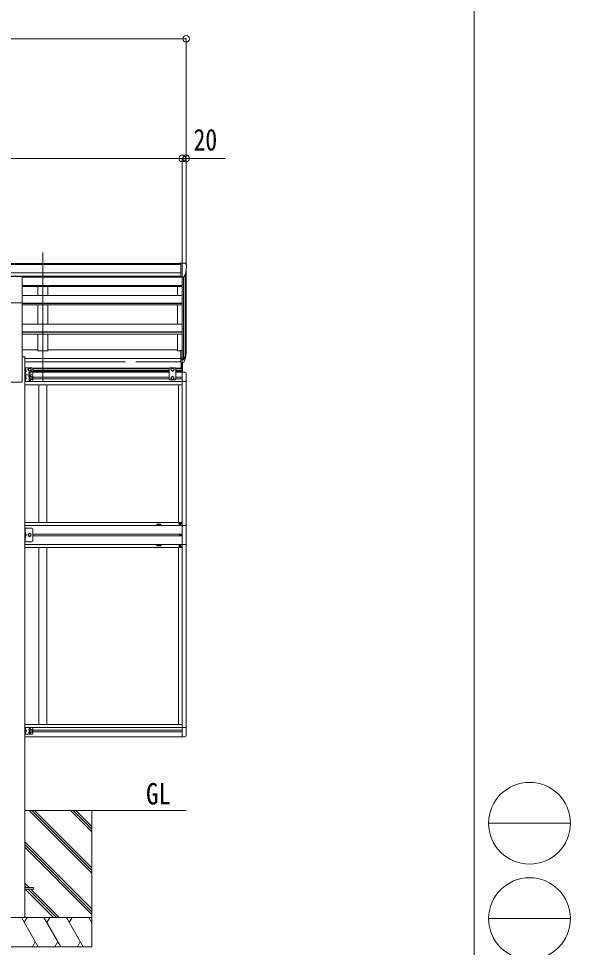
# Model space of a CAD drawing. Units: millimetres at full size; details may follow other scales. Extents: x -9783 to 9892, y -6828 to 6752.
# Drawn here: x 7057 to 9892, y -1901 to 2869 of the extents above; entities that cross this region are included whole.
import ezdxf
from ezdxf.enums import TextEntityAlignment as Align

# ---------------------------------------------------------------- set-up
doc = ezdxf.new("R2010")
doc.units = ezdxf.units.MM
doc.header["$LTSCALE"] = 35
doc.header["$PDMODE"] = 32
doc.header["$PDSIZE"] = 35
for name, color, linetype, lineweight in [('0-0_0', 7, 'Continuous', 9), ('0-1_本体', 4, 'Continuous', 9), ('0-2_部品', 7, 'Continuous', 9), ('0-8_PARTS2', 2, 'Continuous', 9), ('0-A_寸法', 6, 'Continuous', 9), ('1-1_GLASS', 4, 'Continuous', 9), ('1-2_GLASS_SEAL', 7, 'Continuous', 9), ('F-0_240', 7, 'Continuous', 9)]:
    doc.layers.add(name, color=color, linetype=linetype, lineweight=lineweight)
doc.styles.add('ＭＳ ゴシック', font='')
doc.styles.get('ＭＳ ゴシック').set_extended_font_data('MS Gothic')

msp = doc.modelspace()

# ---------------------------------------------------------------- linework, layer by layer
at = {"layer": '0-0_0'}
for p, q in [((7917.97, -1197.16), (7088.97, -1197.16)), ((7433.97, -1519.62), (7111.51, -1197.16)), ((7433.97, -1505.47), (7125.65, -1197.16)), ((7433.97, -1491.33), (7139.79, -1197.16)), ((7433.97, -1307.49), (7323.64, -1197.16)), ((7433.97, -1293.34), (7337.79, -1197.16)), ((7433.97, -1279.2), (7351.93, -1197.16)), ((7433.97, -1197.16), (7433.97, -1897.15)), ((7433.97, -1703.46), (7088.97, -1358.47)), ((7433.97, -1717.61), (7088.97, -1372.61)), ((7433.97, -1731.75), (7088.97, -1386.75)), ((7111.03, -1592.66), (7088.97, -1570.6)), ((7096.89, -1592.66), (7088.97, -1584.74)), ((7237.25, -1747.15), (7091.75, -1601.66)), ((7251.39, -1747.15), (7105.89, -1601.66)), ((7265.53, -1747.15), (7120.03, -1601.66)), ((6633.97, -1747.15), (7433.97, -1747.15)), ((7158.29, -1897.15), (7071.69, -1747.15)), ((7086.69, -1773.14), (7101.69, -1747.15)), ((7273.76, -1897.15), (7187.16, -1747.15)), ((7202.16, -1773.14), (7217.16, -1747.15)), ((7389.23, -1897.15), (7302.63, -1747.15)), ((7317.63, -1773.14), (7332.63, -1747.15)), ((7433.97, -1774.66), (7418.1, -1747.15)), ((7433.97, -1897.15), (6633.97, -1897.15)), ((7143.29, -1871.17), (7128.29, -1897.15)), ((7258.76, -1871.18), (7243.76, -1897.15)), ((7374.23, -1871.18), (7359.23, -1897.15))]:
    msp.add_line(p, q, dxfattribs=at)
at = {"layer": '0-1_本体'}
for p, q in [((7891.47, 1612.37), (2176.47, 1612.37)), ((7891.47, 1607.02), (2176.47, 1607.02)), ((7917.97, 1162.11), (7917.97, 1575.62)), ((7891.47, 1563.5), (2176.47, 1563.5)), ((7891.47, 1545.83), (2176.47, 1545.83)), ((7076.47, 1543.45), (7891.47, 1543.45)), ((7897.97, 1540.5), (7076.47, 1540.5)), ((7156.97, 1543.45), (7156.97, 1540.5)), ((7206.97, 1543.45), (7206.97, 1540.5)), ((7897.97, 1541.99), (7897.97, 1164.28)), ((7903.97, 1541.47), (7903.97, 1119.84)), ((7913.69, 1556.82), (7913.69, 1137.84)), ((7897.97, 1498.54), (7076.47, 1498.54)), ((7897.97, 1496.85), (7076.47, 1496.85)), ((7897.97, 1493.06), (7076.47, 1493.06)), ((7156.97, 1493.06), (7156.97, 1447.64)), ((7206.97, 1493.06), (7206.97, 1447.64)), ((7872.97, 1447.64), (7872.97, 1493.06)), ((7897.97, 1447.64), (7076.47, 1447.64)), ((7076.47, 1002.84), (7076.47, 1409.8)), ((7897.97, 1407.05), (7076.47, 1407.05)), ((7897.97, 1405.37), (7076.47, 1405.37)), ((7897.97, 1398.5), (7076.47, 1398.5)), ((7156.97, 1398.5), (7156.97, 1299.4)), ((7206.97, 1398.5), (7206.97, 1299.4)), ((7872.97, 1299.4), (7872.97, 1398.5)), ((7897.97, 1299.4), (7076.47, 1299.4)), ((7897.97, 1260.26), (7076.47, 1260.26)), ((7897.97, 1258.59), (7076.47, 1258.59)), ((7897.97, 1248.95), (7076.47, 1248.95)), ((7206.97, 1248.95), (7206.97, 1163.45)), ((7872.97, 1163.45), (7872.97, 1248.95)), ((7156.97, 1168.66), (7076.47, 1168.66)), ((7872.97, 1168.66), (7206.97, 1168.66)), ((7891.47, 1163.45), (7872.97, 1163.45)), ((7088.97, 1132.84), (7076.47, 1132.84)), ((7088.97, 1132.84), (7088.97, -1747.15)), ((7891.47, 1124.36), (7088.97, 1124.36)), ((7891.47, 1122.98), (7088.97, 1122.98)), ((7605.97, 1105.8), (7088.97, 1105.8)), ((7891.47, 1105.8), (7659.97, 1105.8)), ((7076.47, 1002.84), (6991.47, 1002.84))]:
    msp.add_line(p, q, dxfattribs=at)
msp.add_lwpolyline([(7156.97, 1248.95), (7156.97, 1163.45), (7206.97, 1163.45)], dxfattribs=at)
at = {"layer": '0-2_部品'}
for p, q in [((7891.47, 1613.98), (7881.47, 1613.9)), ((7881.47, 1611.8), (7881.47, 1613.9)), ((7891.47, 1542), (7891.47, 1613.98)), ((7909.97, 1613.98), (7891.47, 1613.98)), ((7897.97, 1541), (7897.97, 1613.98)), ((7909.97, 1613.98), (7912.31, 1613.84)), ((7913.06, 1613.42), (7917.13, 1607.61)), ((7919.97, 1604.61), (7919.97, 1603.98)), ((7076.47, 1543.96), (6991.47, 1543.96)), ((7076.47, 1409.81), (7076.47, 1543.96)), ((7891.47, 1542), (7897.97, 1542)), ((7897.97, 1541), (7903.18, 1541.32)), ((7905.6, 1542.81), (7914.87, 1558.88)), ((7076.47, 1409.81), (6991.47, 1409.81)), ((7891.47, 1164.29), (7891.47, 1103.22)), ((7891.47, 1164.29), (7897.97, 1164.29)), ((7897.97, 1164.29), (7897.97, 1102.4)), ((7891.47, 1125.97), (7897.97, 1125.97)), ((7891.47, 1120.57), (7897.97, 1120.57)), ((7891.47, 1103.22), (7897.97, 1103.22)), ((7897.97, 1119.57), (7903.11, 1119.57)), ((7897.97, 1117.57), (7902.82, 1117.57)), ((7897.97, 1102.4), (7902.82, 1102.4)), ((7904.41, 1120.32), (7914.16, 1138.74)), ((7915.58, 1138.25), (7905.42, 1119.07)), ((7913, 1121.39), (7905.42, 1103.9))]:
    msp.add_line(p, q, dxfattribs=at)
at = {"layer": '0-2_部品', "color": 4}
for p, q in [((7088.97, -1592.65), (7133.97, -1592.65)), ((7088.97, -1601.65), (7133.97, -1601.65)), ((7133.97, -1592.65), (7133.97, -1601.65))]:
    msp.add_line(p, q, dxfattribs=at)
at = {"layer": '0-2_部品'}
for centre, radius, start, end in [((7912.25, 1612.84), 1, 35, 86.5), ((7717.97, 1603.98), 202, 347.09739, 0), ((7916.97, 1604.61), 3, 0, 87), ((7903, 1544.31), 3, 273.5, 330), ((7784.76, 1157.47), 133.22, 344.28698, 356.72013), ((7830.03, 1164.69), 88.05, 342.78929, 2.77608), ((7829.31, 1160.41), 89.07, 345.58812, 5.50424), ((7902.82, 1120.57), 3, 270, 330), ((7902.82, 1105.4), 3, 270, 330), ((7903.11, 1121.07), 1.5, 270, 330)]:
    msp.add_arc(centre, radius, start, end, dxfattribs=at)
at = {"layer": '0-8_PARTS2'}
msp.add_line((7181.97, 1005.19), (7181.97, 1667.71), dxfattribs=at)
at = {"layer": '0-A_寸法'}
for p, q in [((-3578.03, 2765.36), (7917.97, 2765.36)), ((7917.97, 2765.36), (7917.97, 2151.2)), ((7897.97, 2151.2), (2169.97, 2151.2)), ((7897.97, 2151.2), (7897.97, 1605.58)), ((7897.97, 2151.2), (7897.97, 1605.58)), ((7897.97, 2151.2), (7917.97, 2151.2)), ((7917.97, 2151.2), (7917.97, 1605.58)), ((7917.97, 2151.2), (8117.97, 2151.2))]:
    msp.add_line(p, q, dxfattribs=at)
for p in [(7917.97, 2765.36), (7897.97, 2151.2), (7897.97, 2151.2), (7917.97, 2151.2)]:
    msp.add_point(p, dxfattribs=at)
at = {"layer": '1-1_GLASS'}
for p, q in [((7128.97, 1074.55), (7833.47, 1074.55)), ((7130.95, 1071.05), (7830.47, 1071.05)), ((7130.97, 1062.05), (7830.47, 1062.05)), ((7130.97, 1058.55), (7830.47, 1058.55)), ((7830.47, 1053.55), (7130.97, 1053.55)), ((7862.47, 1074.55), (7897.97, 1074.55)), ((7865.47, 1071.05), (7897.97, 1071.05)), ((7865.47, 1062.05), (7897.97, 1062.05)), ((7865.47, 1058.55), (7897.97, 1058.55)), ((7897.97, 1053.55), (7865.47, 1053.55)), ((7897.97, 1054.25), (7897.97, 217.05)), ((6991.47, 1002.84), (7076.47, 1002.84)), ((7897.97, 1005.05), (7088.97, 1005.05)), ((7130.97, 1027.55), (7830.47, 1027.55)), ((7130.97, 1018.55), (7830.47, 1018.55)), ((7865.47, 1027.55), (7897.97, 1027.55)), ((7865.47, 1018.55), (7897.97, 1018.55)), ((7917.97, 1004.85), (7917.97, 266.25)), ((7088.97, 989.05), (7897.97, 989.05)), ((7161.98, 989.05), (7161.98, 281.55)), ((7201.98, 989.05), (7201.98, 281.55)), ((7877.97, 989.05), (7877.97, 282.05)), ((7877.97, 989.05), (7877.97, 282.05)), ((7088.97, 281.55), (7897.97, 281.55)), ((7088.97, 266.05), (7897.97, 266.05)), ((7130.97, 221.55), (7897.97, 221.55)), ((7897.97, 212.55), (7130.97, 212.55)), ((7897.97, 217.25), (7897.97, -819.95)), ((7897.97, 168.05), (7088.97, 168.05)), ((7088.97, 152.55), (7897.97, 152.55)), ((7161.98, 152.55), (7161.98, -755.45)), ((7201.98, 152.55), (7201.98, -755.45)), ((7877.97, 152.05), (7877.97, -755.45)), ((7877.97, 152.05), (7877.97, -755.45)), ((7917.97, 167.85), (7917.97, -770.75)), ((7088.97, -755.45), (7897.97, -755.45)), ((7897.97, -754.95), (7897.97, -770.95)), ((7088.97, -770.95), (7897.97, -770.95)), ((7130.97, -784.45), (7897.97, -784.45)), ((7130.97, -793.45), (7897.97, -793.45)), ((7088.97, -819.45), (7897.97, -819.45))]:
    msp.add_line(p, q, dxfattribs=at)
for points in [[(7767.97, 268.05), (7787.97, 268.05), (7787.97, 273.05), (7767.97, 273.05)], [(7767.97, 166.05), (7787.97, 166.05), (7787.97, 161.05), (7767.97, 161.05)]]:
    msp.add_lwpolyline(points, close=True, dxfattribs=at)
at = {"layer": '1-2_GLASS_SEAL'}
for p, q in [((7892.47, 1074.55), (7892.47, 1103.22)), ((7897.97, 1103.9), (7897.97, 1054.05)), ((7899.47, 1054.05), (7899.47, 1102.4)), ((7088.97, 1075.55), (7088.97, 1040.55)), ((7125.97, 1075.55), (7088.97, 1075.55)), ((7091.47, 1075.55), (7091.47, 1040.55)), ((7091.97, 1063.05), (7091.47, 1063.14)), ((7091.47, 1058.05), (7098.47, 1058.05)), ((7091.97, 1071.05), (7092.78, 1070.91)), ((7091.97, 1063.05), (7092.78, 1063.2)), ((7091.97, 1053.05), (7092.78, 1052.91)), ((7130.97, 1070.55), (7130.97, 1045.55)), ((7834.47, 1075.55), (7830.47, 1071.55)), ((7830.47, 1071.55), (7830.47, 1018.06)), ((7861.47, 1075.55), (7834.47, 1075.55)), ((7861.47, 1075.55), (7865.47, 1071.55)), ((7865.47, 1018.06), (7865.47, 1071.55)), ((7897.97, 1054.05), (7913.26, 1053.25)), ((7125.97, 1040.55), (7088.97, 1040.55)), ((7125.97, 1005.55), (7088.97, 1005.55)), ((7091.97, 1045.05), (7091.47, 1045.14)), ((7091.47, 1040.55), (7091.47, 1005.55)), ((7091.97, 1028.05), (7091.47, 1028.14)), ((7091.47, 1023.05), (7098.47, 1023.05)), ((7091.97, 1010.05), (7091.47, 1010.14)), ((7091.97, 1045.05), (7092.78, 1045.2)), ((7091.97, 1036.05), (7092.78, 1035.91)), ((7091.97, 1028.05), (7092.78, 1028.2)), ((7091.97, 1018.05), (7092.78, 1017.91)), ((7091.97, 1010.05), (7092.78, 1010.2)), ((7130.97, 1035.55), (7130.97, 1010.55)), ((7834.47, 1014.06), (7830.47, 1018.06)), ((7861.47, 1014.06), (7834.47, 1014.06)), ((7847.97, 1030.56), (7841.47, 1026.81)), ((7841.47, 1026.81), (7841.47, 1019.3)), ((7841.47, 1019.3), (7847.97, 1015.55)), ((7854.47, 1026.81), (7847.97, 1030.56)), ((7847.97, 1015.55), (7854.47, 1019.3)), ((7854.47, 1019.3), (7854.47, 1026.81)), ((7861.47, 1014.06), (7865.47, 1018.06)), ((7897.97, 1004.85), (7918.47, 1004.85)), ((7918.47, 1047.76), (7918.47, 1004.85)), ((7125.97, 252.55), (7088.97, 252.55)), ((7091.47, 252.55), (7091.47, 182.55)), ((7130.97, 187.55), (7130.97, 247.55)), ((7885.47, 275.55), (7884.47, 275.55)), ((7888.47, 274.55), (7889.47, 274.55)), ((7091.97, 222.55), (7091.47, 222.64)), ((7091.47, 222.55), (7098.47, 217.55)), ((7091.47, 217.55), (7098.47, 217.55)), ((7091.47, 212.55), (7098.47, 217.55)), ((7091.97, 204.55), (7091.47, 204.64)), ((7091.97, 230.55), (7092.78, 230.41)), ((7091.97, 222.55), (7092.78, 222.7)), ((7091.97, 212.55), (7092.78, 212.41)), ((7091.97, 204.55), (7092.78, 204.7)), ((7886.74, 216.64), (7885.92, 216.64)), ((7889.2, 217.46), (7890.02, 217.46)), ((7885.47, 158.55), (7884.47, 158.55)), ((7888.47, 159.55), (7889.47, 159.55)), ((7088.97, -771.45), (7088.97, -806.45)), ((7125.97, -771.45), (7088.97, -771.45)), ((7125.97, -806.45), (7088.97, -806.45)), ((7091.47, -771.45), (7091.47, -806.45)), ((7091.97, -783.95), (7091.47, -783.86)), ((7091.47, -788.95), (7098.47, -788.95)), ((7091.97, -801.95), (7091.47, -801.86)), ((7091.97, -775.95), (7092.78, -776.09)), ((7091.97, -783.95), (7092.78, -783.8)), ((7091.97, -793.95), (7092.78, -794.09)), ((7091.97, -801.95), (7092.78, -801.8)), ((7130.97, -776.45), (7130.97, -801.45)), ((7897.97, -770.75), (7918.47, -770.75)), ((7918.47, -813.66), (7918.47, -770.75)), ((7897.97, -819.95), (7913.26, -819.15))]:
    msp.add_line(p, q, dxfattribs=at)
for points in [[(7091.09, 1067.05), (7091.72, 1068.24), (7093.95, 1069.35)], [(7091.09, 1067.05), (7091.72, 1065.87), (7093.95, 1064.75)], [(7091.09, 1049.05), (7091.72, 1050.24), (7093.95, 1051.35)], [(7091.97, 1063.05), (7091.97, 1071.05), (7091.47, 1070.97), (7091.47, 1063.14)], [(7091.47, 1063.05), (7098.47, 1058.05), (7091.47, 1053.05)], [(7091.97, 1045.05), (7091.97, 1053.05), (7091.47, 1052.97), (7091.47, 1045.14)], [(7841.47, 1070.31), (7847.97, 1074.06), (7854.47, 1070.31)], [(7854.47, 1070.31), (7854.47, 1062.8), (7847.97, 1059.05), (7841.47, 1062.8), (7841.47, 1070.31)], [(7125.97, 1040.55), (7088.97, 1040.55), (7088.97, 1005.55)], [(7091.09, 1049.05), (7091.72, 1047.87), (7093.95, 1046.75)], [(7091.09, 1032.05), (7091.72, 1033.24), (7093.95, 1034.35)], [(7091.09, 1032.05), (7091.72, 1030.87), (7093.95, 1029.75)], [(7091.09, 1014.05), (7091.72, 1015.24), (7093.95, 1016.35)], [(7091.09, 1014.05), (7091.72, 1012.87), (7093.95, 1011.75)], [(7091.97, 1028.05), (7091.97, 1036.05), (7091.47, 1035.97), (7091.47, 1028.14)], [(7091.47, 1028.05), (7098.47, 1023.05), (7091.47, 1018.05)], [(7091.97, 1010.05), (7091.97, 1018.05), (7091.47, 1017.97), (7091.47, 1010.14)], [(7125.97, 182.55), (7088.97, 182.55), (7088.97, 252.55)], [(7884.47, 275.55), (7884.47, 274.55), (7885.47, 274.55)], [(7887.47, 276.55), (7887.47, 277.55), (7886.47, 277.55), (7886.47, 276.55)], [(7886.47, 273.55), (7886.47, 272.55), (7887.47, 272.55), (7887.47, 273.55)], [(7889.47, 274.55), (7889.47, 275.55), (7888.47, 275.55)], [(7897.97, 266.05), (7918.67, 266.05), (7918.67, 168.05), (7897.97, 168.05)], [(7091.09, 226.55), (7091.72, 227.74), (7093.95, 228.85)], [(7091.09, 226.55), (7091.72, 225.37), (7093.95, 224.25)], [(7091.09, 208.55), (7091.72, 209.74), (7093.95, 210.85)], [(7091.09, 208.55), (7091.72, 207.37), (7093.95, 206.25)], [(7091.97, 222.55), (7091.97, 230.55), (7091.47, 230.47), (7091.47, 222.64)], [(7091.97, 204.55), (7091.97, 212.55), (7091.47, 212.47), (7091.47, 204.64)], [(7885.92, 216.64), (7885.92, 217.46), (7886.74, 217.46)], [(7887.56, 218.28), (7887.56, 219.1), (7888.38, 219.1), (7888.38, 218.28)], [(7888.38, 215.82), (7888.38, 215), (7887.56, 215), (7887.56, 215.82)], [(7890.02, 217.46), (7890.02, 216.64), (7889.2, 216.64)], [(7884.47, 158.55), (7884.47, 159.55), (7885.47, 159.55)], [(7886.47, 160.55), (7886.47, 161.55), (7887.47, 161.55), (7887.47, 160.55)], [(7887.47, 157.55), (7887.47, 156.55), (7886.47, 156.55), (7886.47, 157.55)], [(7889.47, 159.55), (7889.47, 158.55), (7888.47, 158.55)], [(7091.09, -779.95), (7091.72, -778.76), (7093.95, -777.65)], [(7091.09, -779.95), (7091.72, -781.13), (7093.95, -782.25)], [(7091.09, -797.95), (7091.72, -796.76), (7093.95, -795.65)], [(7091.09, -797.95), (7091.72, -799.13), (7093.95, -800.25)], [(7091.97, -783.95), (7091.97, -775.95), (7091.47, -776.03), (7091.47, -783.86)], [(7091.47, -783.95), (7098.47, -788.95), (7091.47, -793.95)], [(7091.97, -801.95), (7091.97, -793.95), (7091.47, -794.03), (7091.47, -801.86)]]:
    msp.add_lwpolyline(points, dxfattribs=at)
for points in [[(7113.97, 1059.05), (7107.47, 1062.8), (7107.47, 1070.31), (7113.97, 1074.06), (7120.47, 1070.31), (7120.47, 1062.8)], [(7120.97, 1015.55), (7114.47, 1019.3), (7114.47, 1026.81), (7120.97, 1030.56), (7127.47, 1026.81), (7127.47, 1019.3)], [(7106.47, 217.55), (7110.22, 211.05), (7117.73, 211.05), (7121.48, 217.55), (7117.73, 224.05), (7110.22, 224.05)], [(7120.97, -796.45), (7114.47, -792.7), (7114.47, -785.19), (7120.97, -781.44), (7127.47, -785.19), (7127.47, -792.7)]]:
    msp.add_lwpolyline(points, close=True, dxfattribs=at)
for centre, radius in [((7113.97, 1066.55), 8.5), ((7113.97, 1066.55), 7.5), ((7113.97, 1066.55), 6.5), ((7113.97, 1049.55), 4.25), ((7847.97, 1066.55), 8.5), ((7847.97, 1066.55), 7.5), ((7847.97, 1066.55), 6.5), ((7120.97, 1023.05), 8.5), ((7120.97, 1023.05), 7.5), ((7120.97, 1023.05), 6.5), ((7847.97, 1023.05), 8.5), ((7847.97, 1023.05), 7.5), ((7847.97, 1023.05), 6.5), ((7886.97, 275.05), 5.9), ((7113.97, 217.55), 8.5), ((7113.97, 217.55), 7.5), ((7113.97, 217.55), 6.5), ((7113.97, 217.55), 5.5), ((7887.97, 217.05), 3.75), ((7886.97, 159.05), 5.9), ((7120.97, -788.95), 8.5), ((7120.97, -788.95), 7.5), ((7120.97, -788.95), 6.5)]:
    msp.add_circle(centre, radius, dxfattribs=at)
for centre, radius, start, end in [((7092.62, 1070.03), 0.9, 32.05588, 80), ((7092.62, 1064.08), 0.9, 280, 327.94412), ((7092.62, 1052.03), 0.9, 32.05588, 80), ((7087.87, 1067.05), 6.5, 327.94412, 32.05588), ((7087.87, 1049.05), 6.5, 327.94412, 32.05588), ((7120.97, 1058.05), 4.25, 173.70569, 85.23923), ((7125.97, 1070.55), 5, 0, 90), ((7912.97, 1047.76), 5.5, 0, 87), ((7092.62, 1046.08), 0.9, 280, 327.94412), ((7092.62, 1035.03), 0.9, 32.05588, 80), ((7092.62, 1029.08), 0.9, 280, 327.94412), ((7092.62, 1017.03), 0.9, 32.05588, 80), ((7092.62, 1011.08), 0.9, 280, 327.94412), ((7087.87, 1032.05), 6.5, 327.94412, 32.05588), ((7087.87, 1014.05), 6.5, 327.94412, 32.05588), ((7113.97, 1031.55), 4.25, 353.70569, 265.23923), ((7113.97, 1014.55), 4.25, 94.76077, 6.29431), ((7125.97, 1045.55), 5, 270, 0), ((7125.97, 1035.55), 5, 0, 90), ((7125.97, 1010.55), 5, 270, 0), ((7125.97, 247.55), 5, 0, 90), ((7885.47, 276.55), 1, 270, 0), ((7885.47, 273.55), 1, 0, 90), ((7888.47, 276.55), 1, 180, 270), ((7888.47, 273.55), 1, 90, 180), ((7092.62, 229.53), 0.9, 32.05588, 80), ((7092.62, 223.58), 0.9, 280, 327.94412), ((7092.62, 211.53), 0.9, 32.05588, 80), ((7092.62, 205.58), 0.9, 280, 327.94412), ((7087.87, 226.55), 6.5, 327.94412, 32.05588), ((7087.87, 208.55), 6.5, 327.94412, 32.05588), ((7886.74, 218.28), 0.82, 270, 0), ((7886.74, 215.82), 0.82, 0, 90), ((7889.2, 218.28), 0.82, 180, 270), ((7889.2, 215.82), 0.82, 90, 180), ((7125.97, 187.55), 5, 270, 0), ((7885.47, 160.55), 1, 270, 0), ((7885.47, 157.55), 1, 0, 90), ((7888.47, 160.55), 1, 180, 270), ((7888.47, 157.55), 1, 90, 180), ((7092.62, -776.97), 0.9, 32.05588, 80), ((7092.62, -782.92), 0.9, 280, 327.94412), ((7092.62, -794.97), 0.9, 32.05588, 80), ((7092.62, -800.92), 0.9, 280, 327.94412), ((7087.87, -779.95), 6.5, 327.94412, 32.05588), ((7087.87, -797.95), 6.5, 327.94412, 32.05588), ((7113.97, -780.45), 4.25, 353.70569, 265.23923), ((7113.97, -797.45), 4.25, 94.76077, 6.29431), ((7125.97, -776.45), 5, 0, 90), ((7125.97, -801.45), 5, 270, 0), ((7912.97, -813.66), 5.5, 273, 0)]:
    msp.add_arc(centre, radius, start, end, dxfattribs=at)
at = {"layer": 'F-0_240', "color": 5}
msp.add_line((9396.97, 6751.9), (9396.97, -6828.1), dxfattribs=at)
at = {"layer": 'F-0_240', "color": 4}
for p, q in [((9471.77, -1263.1), (9891.77, -1263.1)), ((9471.77, -1753.1), (9891.77, -1753.1))]:
    msp.add_line(p, q, dxfattribs=at)
for centre in [(9681.77, -1263.1), (9681.77, -1753.1)]:
    msp.add_circle(centre, 210, dxfattribs=at)

# ---------------------------------------------------------------- texts
at = {"layer": '0-0_0', "style": 'ＭＳ ゴシック', "width": 0.85}
msp.add_text('GL', height=110, dxfattribs=at).set_placement((7711.98, -1199.59), align=Align.BOTTOM_LEFT)
at = {"layer": '0-A_寸法', "color": 7, "style": 'ＭＳ ゴシック', "width": 0.8}
msp.add_text('20', height=111.4, dxfattribs=at).set_placement((7955.97, 2158.2), align=Align.BOTTOM_LEFT)

doc.saveas('drawing.dxf')
